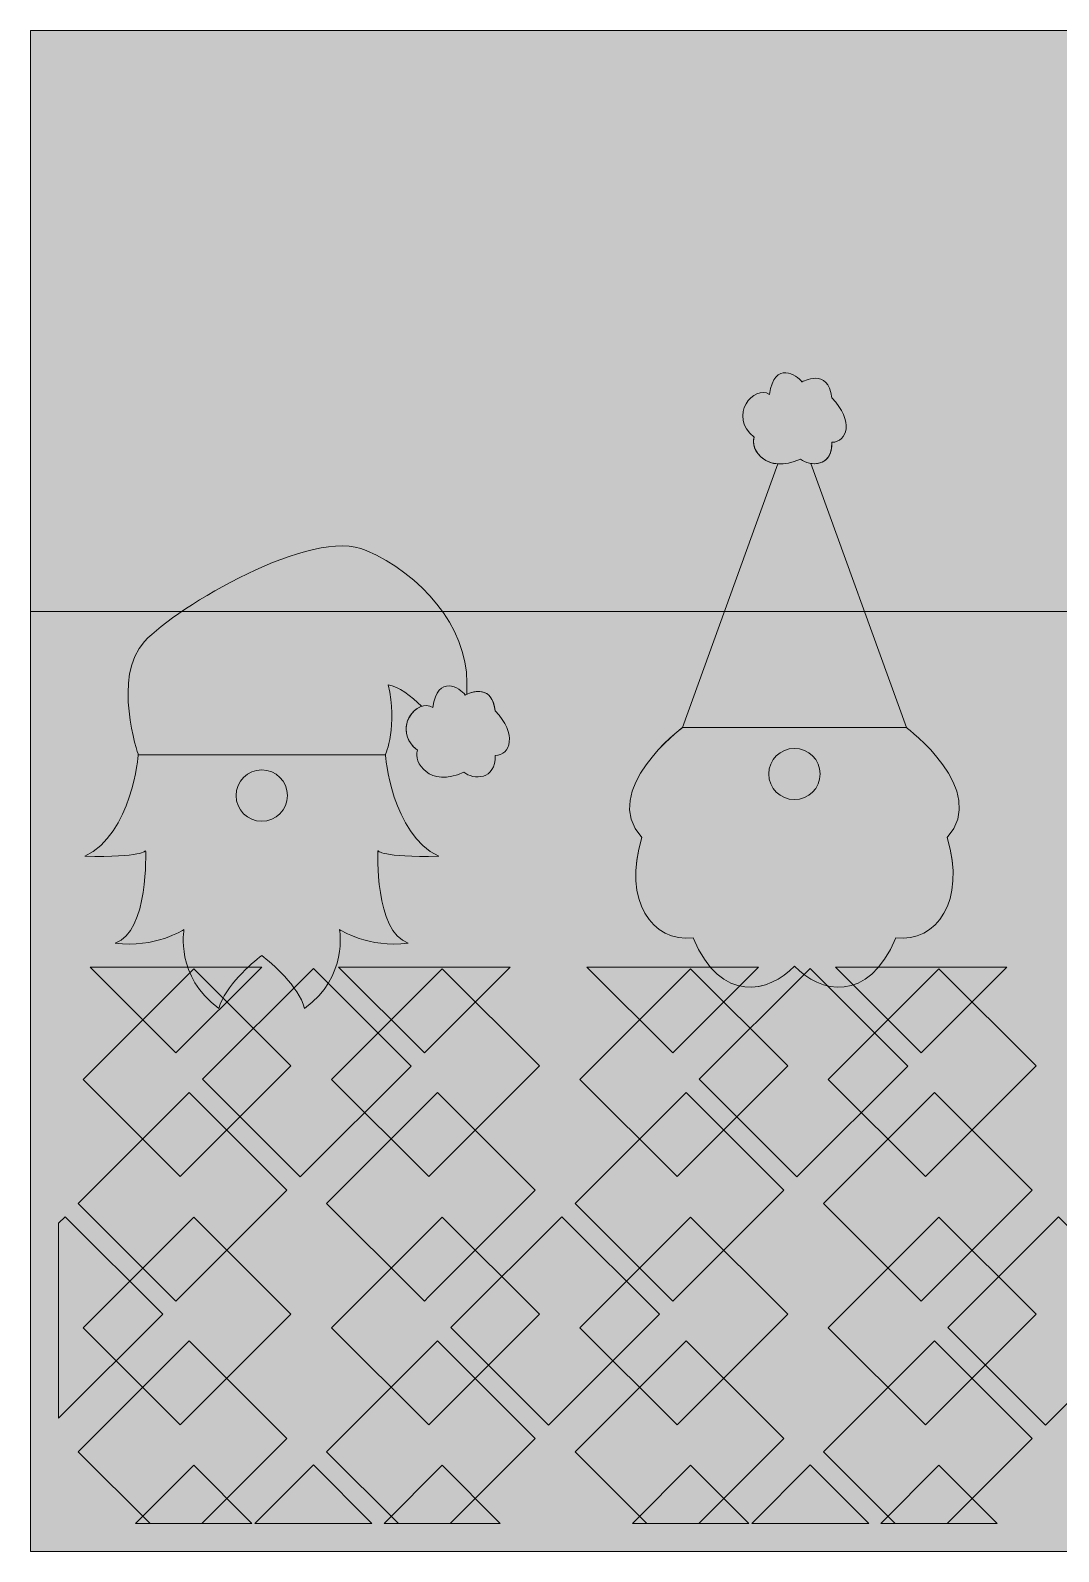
# Model space of a CAD drawing. Header units: inches. Extents: x 0 to 864, y 0 to 432.
# Drawn here: x 0 to 291.8, y 0 to 432 of the extents above; entities that cross this region are included whole.
import ezdxf

# ---------------------------------------------------------------- set-up
doc = ezdxf.new("R2010")
doc.units = ezdxf.units.IN
doc.header["$MEASUREMENT"] = 0
doc.layers.add('_U+0421_U+043B_U+043E_U+0439 1', color=7, linetype='Continuous')

# ---------------------------------------------------------------- blocks, each defined once
blk = doc.blocks.new('block 2')
at = {"layer": '_U+0421_U+043B_U+043E_U+0439 1', "true_color": 0xc10000}
h = blk.add_hatch(color=12, dxfattribs=at)
h.dxf.hatch_style = 2
edge = h.paths.add_edge_path()
edge.add_spline(control_points=[(131.9, 238.73), (131.07, 246.21), (125.44, 244.21), (123.83, 243.47), (123.87, 244.47), (123.89, 245.53), (123.89, 246.68), (123.89, 263.01), (110.73, 277.54), (95.31, 284.34), (79.88, 291.15), (41.76, 268.46), (32.38, 258.48), (23, 248.5), (30.61, 226.26), (30.61, 226.26), (30.61, 226.26), (30.61, 226.26), (30.61, 226.26), (30.61, 226.26), (28.86, 203.85), (15.43, 197.45), (31.74, 197.13), (32.7, 199.05), (32.7, 199.05), (32.7, 199.05), (33.66, 176.02), (24.07, 172.82), (35.26, 171.22), (43.58, 176.66), (43.58, 176.66), (43.58, 176.66), (41.02, 163.23), (53.49, 154.27), (55.28, 160.65), (62.71, 167.01), (65.65, 169.33), (68.59, 167.01), (76.02, 160.65), (77.8, 154.27), (90.28, 163.23), (87.72, 176.66), (87.72, 176.66), (87.72, 176.66), (96.04, 171.22), (107.23, 172.82), (97.63, 176.02), (98.59, 199.05), (98.59, 199.05), (98.59, 199.05), (99.55, 197.13), (115.87, 197.45), (102.43, 203.85), (100.75, 226.26), (100.75, 226.26), (100.75, 226.26), (104.33, 234.68), (101.52, 246.17), (104.57, 245.64), (107.98, 243.05), (111.02, 240.05), (107.22, 238.79), (103.94, 232.29), (109.81, 227.56), (108.59, 224.16), (113.21, 216.87), (123, 221.34), (125.65, 219.13), (132.15, 219.06), (131.91, 226.1), (136.27, 226.1), (138.22, 232.17), (131.9, 238.73)], knot_values=[0, 0, 0, 0, 1, 1, 1, 2, 2, 2, 3, 3, 3, 4, 4, 4, 5, 5, 5, 6, 6, 6, 7, 7, 7, 8, 8, 8, 9, 9, 9, 10, 10, 10, 11, 11, 11, 12, 12, 12, 13, 13, 13, 14, 14, 14, 15, 15, 15, 16, 16, 16, 17, 17, 17, 18, 18, 18, 19, 19, 19, 20, 20, 20, 21, 21, 21, 22, 22, 22, 23, 23, 23, 24, 24, 24, 24], degree=3, periodic=1)
at = {"layer": '_U+0421_U+043B_U+043E_U+0439 1', "true_color": 0xbbfcff}
h = blk.add_hatch(color=131, dxfattribs=at)
h.dxf.hatch_style = 2
edge = h.paths.add_edge_path()
edge.add_spline(control_points=[(123.4, 243.26), (123.4, 243.26), (130.93, 247.47), (131.9, 238.73), (138.22, 232.17), (136.27, 226.1), (131.9, 226.1), (132.15, 219.06), (125.65, 219.13), (123, 221.34), (113.21, 216.87), (108.59, 224.16), (109.81, 227.56), (102.28, 233.63), (109.81, 242.61), (114.18, 239.7), (115.63, 249.41), (122, 245.21), (123.4, 243.26)], knot_values=[0, 0, 0, 0, 1, 1, 1, 2, 2, 2, 3, 3, 3, 4, 4, 4, 5, 5, 5, 6, 6, 6, 6], degree=3, periodic=1)
h = blk.add_hatch(color=131, dxfattribs=at)
h.dxf.hatch_style = 2
edge = h.paths.add_edge_path()
edge.add_spline(control_points=[(115.86, 197.45), (102.43, 203.85), (100.75, 226.26), (100.75, 226.26), (100.75, 226.26), (30.61, 226.26), (30.61, 226.26), (30.61, 226.26), (28.86, 203.85), (15.43, 197.45), (31.74, 197.13), (32.7, 199.05), (32.7, 199.05), (32.7, 199.05), (33.66, 176.02), (24.07, 172.82), (35.26, 171.22), (43.58, 176.66), (43.58, 176.66), (43.58, 176.66), (41.02, 163.23), (53.49, 154.27), (55.28, 160.65), (62.71, 167.01), (65.65, 169.33), (68.59, 167.01), (76.02, 160.65), (77.8, 154.27), (90.28, 163.23), (87.72, 176.66), (87.72, 176.66), (87.72, 176.66), (96.04, 171.22), (107.23, 172.82), (97.64, 176.02), (98.6, 199.05), (98.6, 199.05), (98.6, 199.05), (99.55, 197.13), (115.86, 197.45)], knot_values=[0, 0, 0, 0, 1, 1, 1, 2, 2, 2, 3, 3, 3, 4, 4, 4, 5, 5, 5, 6, 6, 6, 7, 7, 7, 8, 8, 8, 9, 9, 9, 10, 10, 10, 11, 11, 11, 12, 12, 12, 13, 13, 13, 13], degree=3, periodic=1)
at = {"layer": '_U+0421_U+043B_U+043E_U+0439 1', "true_color": 0xffb98a}
h = blk.add_hatch(color=31, dxfattribs=at)
h.dxf.hatch_style = 2
edge = h.paths.add_edge_path()
edge.add_spline(control_points=[(65.65, 221.99), (69.67, 221.99), (72.93, 218.73), (72.93, 214.7), (72.93, 210.68), (69.67, 207.42), (65.65, 207.42), (61.62, 207.42), (58.36, 210.68), (58.36, 214.7), (58.36, 218.73), (61.62, 221.99), (65.65, 221.99)], knot_values=[0, 0, 0, 0, 1, 1, 1, 2, 2, 2, 3, 3, 3, 4, 4, 4, 4], degree=3, periodic=1)
at = {"layer": '_U+0421_U+043B_U+043E_U+0439 1', "lineweight": 0}
for points, knots in [([(131.9, 238.73), (131.07, 246.21), (125.44, 244.21), (123.83, 243.47), (123.87, 244.47), (123.89, 245.53), (123.89, 246.68), (123.89, 263.01), (110.73, 277.54), (95.31, 284.34), (79.88, 291.15), (41.76, 268.46), (32.38, 258.48), (23, 248.5), (30.61, 226.26), (30.61, 226.26), (30.61, 226.26), (30.61, 226.26), (30.61, 226.26), (30.61, 226.26), (28.86, 203.85), (15.43, 197.45), (31.74, 197.13), (32.7, 199.05), (32.7, 199.05), (32.7, 199.05), (33.66, 176.02), (24.07, 172.82), (35.26, 171.22), (43.58, 176.66), (43.58, 176.66), (43.58, 176.66), (41.02, 163.23), (53.49, 154.27), (55.28, 160.65), (62.71, 167.01), (65.65, 169.33), (68.59, 167.01), (76.02, 160.65), (77.8, 154.27), (90.28, 163.23), (87.72, 176.66), (87.72, 176.66), (87.72, 176.66), (96.04, 171.22), (107.23, 172.82), (97.63, 176.02), (98.59, 199.05), (98.59, 199.05), (98.59, 199.05), (99.55, 197.13), (115.87, 197.45), (102.43, 203.85), (100.75, 226.26), (100.75, 226.26), (100.75, 226.26), (104.33, 234.68), (101.52, 246.17), (104.57, 245.64), (107.98, 243.05), (111.02, 240.05), (107.22, 238.79), (103.94, 232.29), (109.81, 227.56), (108.59, 224.16), (113.21, 216.87), (123, 221.34), (125.65, 219.13), (132.15, 219.06), (131.91, 226.1), (136.27, 226.1), (138.22, 232.17), (131.9, 238.73)], [0, 0, 0, 0, 1, 1, 1, 2, 2, 2, 3, 3, 3, 4, 4, 4, 5, 5, 5, 6, 6, 6, 7, 7, 7, 8, 8, 8, 9, 9, 9, 10, 10, 10, 11, 11, 11, 12, 12, 12, 13, 13, 13, 14, 14, 14, 15, 15, 15, 16, 16, 16, 17, 17, 17, 18, 18, 18, 19, 19, 19, 20, 20, 20, 21, 21, 21, 22, 22, 22, 23, 23, 23, 24, 24, 24, 24]), ([(123.4, 243.26), (123.4, 243.26), (130.93, 247.47), (131.9, 238.73), (138.22, 232.17), (136.27, 226.1), (131.9, 226.1), (132.15, 219.06), (125.65, 219.13), (123, 221.34), (113.21, 216.87), (108.59, 224.16), (109.81, 227.56), (102.28, 233.63), (109.81, 242.61), (114.18, 239.7), (115.63, 249.41), (122, 245.21), (123.4, 243.26)], [0, 0, 0, 0, 1, 1, 1, 2, 2, 2, 3, 3, 3, 4, 4, 4, 5, 5, 5, 6, 6, 6, 6]), ([(115.86, 197.45), (102.43, 203.85), (100.75, 226.26), (100.75, 226.26), (100.75, 226.26), (30.61, 226.26), (30.61, 226.26), (30.61, 226.26), (28.86, 203.85), (15.43, 197.45), (31.74, 197.13), (32.7, 199.05), (32.7, 199.05), (32.7, 199.05), (33.66, 176.02), (24.07, 172.82), (35.26, 171.22), (43.58, 176.66), (43.58, 176.66), (43.58, 176.66), (41.02, 163.23), (53.49, 154.27), (55.28, 160.65), (62.71, 167.01), (65.65, 169.33), (68.59, 167.01), (76.02, 160.65), (77.8, 154.27), (90.28, 163.23), (87.72, 176.66), (87.72, 176.66), (87.72, 176.66), (96.04, 171.22), (107.23, 172.82), (97.64, 176.02), (98.6, 199.05), (98.6, 199.05), (98.6, 199.05), (99.55, 197.13), (115.86, 197.45)], [0, 0, 0, 0, 1, 1, 1, 2, 2, 2, 3, 3, 3, 4, 4, 4, 5, 5, 5, 6, 6, 6, 7, 7, 7, 8, 8, 8, 9, 9, 9, 10, 10, 10, 11, 11, 11, 12, 12, 12, 13, 13, 13, 13]), ([(65.65, 221.99), (69.67, 221.99), (72.93, 218.73), (72.93, 214.7), (72.93, 210.68), (69.67, 207.42), (65.65, 207.42), (61.62, 207.42), (58.36, 210.68), (58.36, 214.7), (58.36, 218.73), (61.62, 221.99), (65.65, 221.99)], [0, 0, 0, 0, 1, 1, 1, 2, 2, 2, 3, 3, 3, 4, 4, 4, 4])]:
    blk.add_open_spline(points, degree=3, knots=knots, dxfattribs=at)
blk = doc.blocks.new('block 3')
at = {"layer": '_U+0421_U+043B_U+043E_U+0439 1', "true_color": 0xc10000}
h = blk.add_hatch(color=12, dxfattribs=at)
h.dxf.hatch_style = 2
edge = h.paths.add_edge_path()
edge.add_spline(control_points=[(248.64, 234), (248.64, 234), (221.46, 309.03), (221.46, 309.03), (224.32, 308.59), (227.64, 309.96), (227.46, 315.03), (231.83, 315.03), (233.78, 321.1), (227.46, 327.65), (226.49, 336.4), (218.96, 332.19), (218.96, 332.19), (217.56, 334.13), (211.19, 338.34), (209.73, 328.63), (205.36, 331.54), (197.84, 322.56), (205.36, 316.48), (204.46, 313.94), (206.81, 309.23), (212.15, 308.88), (212.15, 308.88), (185.03, 234.01), (185.03, 234.01), (185.03, 234.01), (161.35, 216.17), (173.49, 202.82), (168.03, 184.6), (176.53, 173.06), (188.06, 174.28), (195.94, 155.38), (209.72, 158.72), (216.83, 166.26), (223.95, 158.72), (237.73, 155.38), (245.6, 174.28), (257.14, 173.06), (265.64, 184.6), (260.17, 202.82), (272.32, 216.17), (248.64, 234), (248.64, 234)], knot_values=[0, 0, 0, 0, 1, 1, 1, 2, 2, 2, 3, 3, 3, 4, 4, 4, 5, 5, 5, 6, 6, 6, 7, 7, 7, 8, 8, 8, 9, 9, 9, 10, 10, 10, 11, 11, 11, 12, 12, 12, 13, 13, 13, 14, 14, 14, 14], degree=3, periodic=1)
at = {"layer": '_U+0421_U+043B_U+043E_U+0439 1', "true_color": 0xbbfcff}
h = blk.add_hatch(color=131, dxfattribs=at)
h.dxf.hatch_style = 2
edge = h.paths.add_edge_path()
edge.add_spline(control_points=[(218.96, 332.19), (218.96, 332.19), (226.49, 336.4), (227.46, 327.65), (233.78, 321.1), (231.83, 315.03), (227.46, 315.03), (227.7, 307.98), (221.21, 308.06), (218.56, 310.26), (208.76, 305.8), (204.15, 313.08), (205.36, 316.48), (197.84, 322.55), (205.36, 331.54), (209.73, 328.62), (211.19, 338.34), (217.56, 334.13), (218.96, 332.19)], knot_values=[0, 0, 0, 0, 1, 1, 1, 2, 2, 2, 3, 3, 3, 4, 4, 4, 5, 5, 5, 6, 6, 6, 6], degree=3, periodic=1)
h = blk.add_hatch(color=131, dxfattribs=at)
h.dxf.hatch_style = 2
edge = h.paths.add_edge_path()
edge.add_spline(control_points=[(248.64, 234), (248.64, 234), (272.32, 216.17), (260.17, 202.81), (265.64, 184.6), (257.14, 173.06), (245.6, 174.28), (237.73, 155.38), (223.95, 158.72), (216.83, 166.25), (209.71, 158.72), (195.94, 155.38), (188.06, 174.28), (176.52, 173.06), (168.02, 184.6), (173.49, 202.81), (161.35, 216.17), (185.02, 234), (185.02, 234), (185.02, 234), (248.64, 234), (248.64, 234), (248.64, 234), (248.64, 234), (248.64, 234)], knot_values=[0, 0, 0, 0, 1, 1, 1, 2, 2, 2, 3, 3, 3, 4, 4, 4, 5, 5, 5, 6, 6, 6, 7, 7, 7, 8, 8, 8, 8], degree=3, periodic=1)
at = {"layer": '_U+0421_U+043B_U+043E_U+0439 1', "true_color": 0xffb98a}
h = blk.add_hatch(color=31, dxfattribs=at)
h.dxf.hatch_style = 2
edge = h.paths.add_edge_path()
edge.add_spline(control_points=[(216.83, 228.11), (220.85, 228.11), (224.12, 224.85), (224.12, 220.83), (224.12, 216.8), (220.85, 213.54), (216.83, 213.54), (212.81, 213.54), (209.54, 216.8), (209.54, 220.83), (209.54, 224.85), (212.81, 228.11), (216.83, 228.11)], knot_values=[0, 0, 0, 0, 1, 1, 1, 2, 2, 2, 3, 3, 3, 4, 4, 4, 4], degree=3, periodic=1)
at = {"layer": '_U+0421_U+043B_U+043E_U+0439 1', "lineweight": 0}
for points, knots in [([(248.64, 234), (248.64, 234), (221.46, 309.03), (221.46, 309.03), (224.32, 308.59), (227.64, 309.96), (227.46, 315.03), (231.83, 315.03), (233.78, 321.1), (227.46, 327.65), (226.49, 336.4), (218.96, 332.19), (218.96, 332.19), (217.56, 334.13), (211.19, 338.34), (209.73, 328.63), (205.36, 331.54), (197.84, 322.56), (205.36, 316.48), (204.46, 313.94), (206.81, 309.23), (212.15, 308.88), (212.15, 308.88), (185.03, 234.01), (185.03, 234.01), (185.03, 234.01), (161.35, 216.17), (173.49, 202.82), (168.03, 184.6), (176.53, 173.06), (188.06, 174.28), (195.94, 155.38), (209.72, 158.72), (216.83, 166.26), (223.95, 158.72), (237.73, 155.38), (245.6, 174.28), (257.14, 173.06), (265.64, 184.6), (260.17, 202.82), (272.32, 216.17), (248.64, 234), (248.64, 234)], [0, 0, 0, 0, 1, 1, 1, 2, 2, 2, 3, 3, 3, 4, 4, 4, 5, 5, 5, 6, 6, 6, 7, 7, 7, 8, 8, 8, 9, 9, 9, 10, 10, 10, 11, 11, 11, 12, 12, 12, 13, 13, 13, 14, 14, 14, 14]), ([(218.96, 332.19), (218.96, 332.19), (226.49, 336.4), (227.46, 327.65), (233.78, 321.1), (231.83, 315.03), (227.46, 315.03), (227.7, 307.98), (221.21, 308.06), (218.56, 310.26), (208.76, 305.8), (204.15, 313.08), (205.36, 316.48), (197.84, 322.55), (205.36, 331.54), (209.73, 328.62), (211.19, 338.34), (217.56, 334.13), (218.96, 332.19)], [0, 0, 0, 0, 1, 1, 1, 2, 2, 2, 3, 3, 3, 4, 4, 4, 5, 5, 5, 6, 6, 6, 6]), ([(248.64, 234), (248.64, 234), (272.32, 216.17), (260.17, 202.81), (265.64, 184.6), (257.14, 173.06), (245.6, 174.28), (237.73, 155.38), (223.95, 158.72), (216.83, 166.25), (209.71, 158.72), (195.94, 155.38), (188.06, 174.28), (176.52, 173.06), (168.02, 184.6), (173.49, 202.81), (161.35, 216.17), (185.02, 234), (185.02, 234), (185.02, 234), (248.64, 234), (248.64, 234), (248.64, 234), (248.64, 234), (248.64, 234)], [0, 0, 0, 0, 1, 1, 1, 2, 2, 2, 3, 3, 3, 4, 4, 4, 5, 5, 5, 6, 6, 6, 7, 7, 7, 8, 8, 8, 8]), ([(216.83, 228.11), (220.85, 228.11), (224.12, 224.85), (224.12, 220.83), (224.12, 216.8), (220.85, 213.54), (216.83, 213.54), (212.81, 213.54), (209.54, 216.8), (209.54, 220.83), (209.54, 224.85), (212.81, 228.11), (216.83, 228.11)], [0, 0, 0, 0, 1, 1, 1, 2, 2, 2, 3, 3, 3, 4, 4, 4, 4])]:
    blk.add_open_spline(points, degree=3, knots=knots, dxfattribs=at)

msp = doc.modelspace()

# ---------------------------------------------------------------- hatches: boundary and pattern name
at = {"layer": '_U+0421_U+043B_U+043E_U+0439 1', "true_color": 0xe8c792}
h = msp.add_hatch(color=31, dxfattribs=at)
h.dxf.hatch_style = 2
h.paths.add_polyline_path([(0.01, 432), (864, 432), (864, 0), (0.01, 0)])
at = {"layer": '_U+0421_U+043B_U+043E_U+0439 1', "true_color": 0xc10000}
h = msp.add_hatch(color=12, dxfattribs=at)
h.dxf.hatch_style = 2
h.paths.add_polyline_path([(1.74, 267), (0, 267), (0, 0), (1.74, 0), (21.85, 0), (70.85, 0), (92.35, 0), (141.35, 0), (162.85, 0), (211.85, 0), (233.35, 0), (282.35, 0), (303.85, 0), (352.85, 0), (374.35, 0), (423.35, 0), (444.85, 0), (493.85, 0), (493.91, 0), (515.07, 0), (515.35, 0), (564.07, 0), (564.35, 0), (585.57, 0), (585.85, 0), (634.57, 0), (634.85, 0), (652.18, 0), (656.07, 0), (705.07, 0), (726.57, 0), (775.57, 0), (797.07, 0), (846.07, 0), (864, 0), (864, 267)])
h.paths.add_polyline_path([(46.35, 95), (73.93, 67.42), (42.52, 36), (14.94, 63.58)])
h.paths.add_polyline_path([(14.94, 134.08), (46.35, 165.5), (73.93, 137.92), (42.52, 106.5)])
h.paths.add_polyline_path([(116.85, 95), (144.43, 67.42), (113.02, 36), (85.44, 63.58)])
h.paths.add_polyline_path([(85.44, 134.08), (116.85, 165.5), (144.43, 137.92), (113.02, 106.5)])
h.paths.add_polyline_path([(187.35, 95), (214.93, 67.42), (183.52, 36), (155.94, 63.58)])
h.paths.add_polyline_path([(155.94, 134.08), (187.35, 165.5), (214.93, 137.92), (183.52, 106.5)])
h.paths.add_polyline_path([(257.85, 95), (285.43, 67.42), (254.02, 36), (226.44, 63.58)])
h.paths.add_polyline_path([(226.44, 134.08), (257.85, 165.5), (285.43, 137.92), (254.02, 106.5)])
h.paths.add_polyline_path([(328.35, 95), (355.93, 67.42), (324.52, 36), (296.94, 63.58)])
h.paths.add_polyline_path([(296.94, 134.08), (328.35, 165.5), (355.93, 137.92), (324.52, 106.5)])
h.paths.add_polyline_path([(398.85, 95), (426.43, 67.42), (395.02, 36), (367.44, 63.58)])
h.paths.add_polyline_path([(367.44, 134.08), (398.85, 165.5), (426.43, 137.92), (395.02, 106.5)])
edge = h.paths.add_edge_path()
edge.add_spline(control_points=[(469.35, 95), (469.35, 95), (493.91, 70.44), (493.91, 70.44), (493.91, 68.47), (493.91, 66.47), (493.91, 64.39), (493.91, 64.39), (465.52, 36), (465.52, 36), (465.52, 36), (437.94, 63.58), (437.94, 63.58), (437.94, 63.58), (469.35, 95), (469.35, 95)], knot_values=[0, 0, 0, 0, 1, 1, 1, 2, 2, 2, 3, 3, 3, 4, 4, 4, 5, 5, 5, 5], degree=3, periodic=1)
h.paths.add_polyline_path([(437.94, 134.08), (469.35, 165.5), (497.04, 138.02), (465.52, 106.5)])
h.paths.add_polyline_path([(539.71, 94.86), (567.15, 67.42), (535.88, 36.14), (508.44, 63.58)])
h.paths.add_polyline_path([(508.44, 134.08), (539.71, 165.36), (567.15, 137.92), (535.88, 106.64)])
h.paths.add_polyline_path([(610.21, 94.86), (637.65, 67.42), (606.38, 36.14), (578.94, 63.58)])
h.paths.add_polyline_path([(578.94, 134.08), (610.21, 165.36), (637.65, 137.92), (606.38, 106.64)])
edge = h.paths.add_edge_path()
edge.add_spline(control_points=[(652.18, 66.61), (652.18, 66.61), (680.58, 95), (680.58, 95), (680.58, 95), (708.16, 67.42), (708.16, 67.42), (708.16, 67.42), (676.74, 36), (676.74, 36), (676.74, 36), (652.18, 60.56), (652.18, 60.56), (652.18, 62.62), (652.18, 64.64), (652.18, 66.61)], knot_values=[0, 0, 0, 0, 1, 1, 1, 2, 2, 2, 3, 3, 3, 4, 4, 4, 5, 5, 5, 5], degree=3, periodic=1)
edge = h.paths.add_edge_path()
edge.add_spline(control_points=[(652.18, 131.06), (652.18, 133.26), (652.18, 135.27), (652.18, 137.11), (652.18, 137.11), (680.57, 165.5), (680.57, 165.5), (680.57, 165.5), (708.16, 137.92), (708.16, 137.92), (708.16, 137.92), (676.74, 106.5), (676.74, 106.5), (676.74, 106.5), (652.18, 131.06), (652.18, 131.06)], knot_values=[0, 0, 0, 0, 1, 1, 1, 2, 2, 2, 3, 3, 3, 4, 4, 4, 5, 5, 5, 5], degree=3, periodic=1)
h.paths.add_polyline_path([(751.08, 95), (778.66, 67.42), (747.24, 36), (719.66, 63.58)])
h.paths.add_polyline_path([(719.66, 134.08), (751.08, 165.5), (778.66, 137.92), (747.24, 106.5)])
h.paths.add_polyline_path([(817.74, 106.5), (790.16, 134.08), (821.58, 165.5), (849.16, 137.92)])
h.paths.add_polyline_path([(849.16, 67.42), (817.74, 36), (790.16, 63.58), (821.58, 95)])
h.paths.add_polyline_path([(29.85, 8), (46.35, 24.5), (62.85, 8)])
h.paths.add_polyline_path([(100.36, 8), (116.85, 24.5), (133.35, 8)])
h.paths.add_polyline_path([(170.85, 8), (187.35, 24.5), (203.85, 8)])
h.paths.add_polyline_path([(241.35, 8), (257.85, 24.5), (274.35, 8)])
h.paths.add_polyline_path([(311.86, 8), (328.35, 24.5), (344.85, 8)])
h.paths.add_polyline_path([(382.36, 8), (398.85, 24.5), (415.35, 8)])
h.paths.add_polyline_path([(452.86, 8), (469.35, 24.5), (485.85, 8)])
h.paths.add_polyline_path([(523.36, 8), (539.71, 24.36), (556.07, 8)])
h.paths.add_polyline_path([(593.86, 8), (610.22, 24.36), (626.57, 8)])
h.paths.add_polyline_path([(664.08, 8), (680.58, 24.5), (697.07, 8)])
h.paths.add_polyline_path([(734.58, 8), (751.08, 24.5), (767.57, 8)])
h.paths.add_polyline_path([(805.08, 8), (821.58, 24.5), (838.07, 8)])
at = {"layer": '_U+0421_U+043B_U+043E_U+0439 1', "true_color": 0xfff6e6}
h = msp.add_hatch(color=7, dxfattribs=at)
h.dxf.hatch_style = 2
h.paths.add_polyline_path([(1.74, 267), (0, 267), (0, 0), (1.74, 0), (55.71, 0), (104.92, 0), (196.71, 0), (245.92, 0), (337.71, 0), (386.92, 0), (478.71, 0), (527.9, 0), (527.92, 0), (619.43, 0), (619.71, 0), (668.64, 0), (668.92, 0), (686.18, 0), (760.43, 0), (809.64, 0), (864, 0), (864, 267)])
h.paths.add_polyline_path([(13.57, 28.37), (45.06, 59.85), (72.78, 32.13), (48.65, 8), (33.94, 8)])
h.paths.add_polyline_path([(820.28, 130.35), (848.01, 102.63), (817.78, 72.4), (816.52, 71.14), (814.47, 73.2), (788.8, 98.87)])
h.paths.add_polyline_path([(816.52, 141.64), (792.16, 166), (840.88, 166)])
h.paths.add_polyline_path([(770.38, 166), (746.02, 141.64), (721.66, 166)])
h.paths.add_polyline_path([(683.33, 63.62), (686.18, 66.47), (686.18, 66.75), (714.53, 95.1), (742.26, 67.38), (710.77, 35.89), (686.18, 60.49), (686.18, 60.77)])
h.paths.add_polyline_path([(679.42, 130.21), (707.01, 102.63), (675.66, 71.28), (648.08, 98.87)])
h.paths.add_polyline_path([(675.66, 141.79), (651.44, 166), (699.87, 166)])
h.paths.add_polyline_path([(629.37, 166), (605.16, 141.79), (580.94, 166)])
h.paths.add_polyline_path([(538.42, 130.21), (566.01, 102.63), (534.66, 71.28), (507.08, 98.87)])
h.paths.add_polyline_path([(534.66, 141.79), (510.44, 166), (558.87, 166)])
h.paths.add_polyline_path([(573.67, 94.96), (601.26, 67.38), (569.91, 36.03), (542.33, 63.62)])
h.paths.add_polyline_path([(488.65, 166), (464.3, 141.64), (439.94, 166)])
h.paths.add_polyline_path([(397.56, 130.35), (425.28, 102.63), (396.64, 73.99), (393.8, 71.14), (389.56, 75.38), (366.08, 98.87)])
h.paths.add_polyline_path([(393.8, 141.64), (369.44, 166), (418.15, 166)])
h.paths.add_polyline_path([(404.17, 66.46), (432.81, 95.1), (460.53, 67.38), (429.05, 35.89), (405.56, 59.38), (401.32, 63.62)])
h.paths.add_polyline_path([(347.65, 166), (323.3, 141.64), (298.94, 166)])
h.paths.add_polyline_path([(256.56, 130.35), (284.29, 102.63), (252.8, 71.14), (225.08, 98.87)])
h.paths.add_polyline_path([(252.8, 141.64), (228.44, 166), (277.15, 166)])
h.paths.add_polyline_path([(291.81, 95.1), (319.54, 67.38), (288.05, 35.89), (260.33, 63.62)])
h.paths.add_polyline_path([(206.65, 166), (182.3, 141.64), (157.94, 166)])
h.paths.add_polyline_path([(115.56, 130.35), (143.28, 102.63), (113.06, 72.4), (111.8, 71.14), (109.74, 73.2), (84.07, 98.87)])
h.paths.add_polyline_path([(111.8, 141.64), (87.44, 166), (136.15, 166)])
h.paths.add_polyline_path([(120.58, 64.88), (150.81, 95.1), (178.54, 67.38), (147.05, 35.89), (121.38, 61.56), (119.33, 63.62)])
h.paths.add_polyline_path([(65.65, 166), (41.3, 141.64), (16.94, 166)])
h.paths.add_polyline_path([(8, 37.85), (8, 93.29), (9.81, 95.1), (37.53, 67.38)])
h.paths.add_polyline_path([(41.3, 71.14), (13.57, 98.87), (45.06, 130.35), (72.78, 102.63)])
h.paths.add_polyline_path([(48.82, 134.12), (80.31, 165.61), (108.03, 137.88), (76.55, 106.4)])
h.paths.add_polyline_path([(114.3, 58.59), (115.56, 59.85), (117.62, 57.8), (143.28, 32.13), (119.15, 8), (104.44, 8), (84.07, 28.37)])
h.paths.add_polyline_path([(154.57, 28.37), (186.06, 59.85), (213.79, 32.13), (189.65, 8), (174.94, 8)])
h.paths.add_polyline_path([(182.3, 71.14), (154.57, 98.87), (186.06, 130.35), (213.78, 102.63)])
h.paths.add_polyline_path([(189.82, 134.12), (221.31, 165.61), (249.04, 137.88), (217.55, 106.4)])
h.paths.add_polyline_path([(256.56, 59.85), (284.29, 32.13), (260.15, 8), (245.44, 8), (225.07, 28.37)])
h.paths.add_polyline_path([(295.58, 28.37), (327.06, 59.85), (354.79, 32.13), (330.65, 8), (315.94, 8)])
h.paths.add_polyline_path([(323.3, 71.14), (295.58, 98.87), (327.06, 130.35), (354.79, 102.63)])
h.paths.add_polyline_path([(330.83, 134.12), (362.31, 165.61), (390.04, 137.88), (358.55, 106.4)])
h.paths.add_polyline_path([(394.72, 57.01), (397.56, 59.85), (401.8, 55.61), (425.28, 32.13), (401.15, 8), (386.44, 8), (366.08, 28.37)])
h.paths.add_polyline_path([(449.89, 15.05), (436.58, 28.37), (468.06, 59.85), (495.79, 32.13), (471.65, 8), (456.94, 8)])
h.paths.add_polyline_path([(464.3, 71.14), (436.58, 98.87), (451.78, 114.07), (468.06, 130.35), (495.78, 102.63)])
h.paths.add_polyline_path([(471.83, 134.12), (502.11, 164.4), (503.31, 165.6), (527.9, 141.01), (527.9, 140.73), (530.76, 137.88), (527.9, 135.03), (527.9, 134.75), (499.55, 106.39)])
h.paths.add_polyline_path([(538.42, 59.71), (566.01, 32.13), (541.87, 8), (527.44, 8), (507.07, 28.37)])
h.paths.add_polyline_path([(577.58, 28.37), (608.92, 59.71), (636.51, 32.13), (612.38, 8), (597.94, 8)])
h.paths.add_polyline_path([(605.16, 71.28), (577.58, 98.87), (608.92, 130.21), (636.51, 102.63)])
h.paths.add_polyline_path([(612.83, 134.12), (644.17, 165.47), (671.76, 137.88), (640.41, 106.54)])
h.paths.add_polyline_path([(679.42, 59.71), (707.01, 32.13), (682.88, 8), (668.44, 8), (648.08, 28.37)])
h.paths.add_polyline_path([(718.3, 28.37), (749.78, 59.85), (777.51, 32.13), (753.38, 8), (738.66, 8)])
h.paths.add_polyline_path([(746.02, 71.14), (718.3, 98.87), (749.78, 130.35), (777.51, 102.63)])
h.paths.add_polyline_path([(753.55, 134.12), (785.03, 165.61), (812.76, 137.88), (781.27, 106.4)])
h.paths.add_polyline_path([(819.02, 58.59), (820.28, 59.85), (822.34, 57.8), (848.01, 32.13), (823.88, 8), (809.16, 8), (788.8, 28.37)])
h.paths.add_polyline_path([(826.1, 61.56), (824.05, 63.62), (825.31, 64.88), (855.53, 95.1), (856, 94.64), (856, 40.12), (851.77, 35.89)])
h.paths.add_polyline_path([(63.71, 8), (80.31, 24.6), (96.92, 8)])
h.paths.add_polyline_path([(204.71, 8), (221.31, 24.6), (237.92, 8)])
h.paths.add_polyline_path([(345.71, 8), (362.31, 24.6), (378.92, 8)])
h.paths.add_polyline_path([(503.31, 24.6), (519.92, 8), (486.71, 8)])
h.paths.add_polyline_path([(627.71, 8), (644.17, 24.46), (660.64, 8)])
h.paths.add_polyline_path([(768.43, 8), (785.03, 24.6), (801.64, 8)])

# ---------------------------------------------------------------- linework, layer by layer
at = {"layer": '_U+0421_U+043B_U+043E_U+0439 1', "lineweight": 0}
for points in [[(0.01, 432), (864, 432), (864, 0), (0.01, 0), (0.01, 432)], [(1.74, 267), (0, 267), (0, 0), (1.74, 0), (21.85, 0), (70.85, 0), (92.35, 0), (141.35, 0), (162.85, 0), (211.85, 0), (233.35, 0), (282.35, 0), (303.85, 0)], [(1.74, 267), (0, 267), (0, 0), (1.74, 0), (55.71, 0), (104.92, 0), (196.71, 0), (245.92, 0), (337.71, 0), (386.92, 0), (478.71, 0), (527.9, 0), (527.92, 0), (619.43, 0), (619.71, 0), (668.64, 0), (668.92, 0), (686.18, 0), (760.43, 0), (809.64, 0), (864, 0), (864, 267), (1.74, 267)], [(864, 267), (1.74, 267)], [(14.94, 134.08), (46.35, 165.5), (73.93, 137.92), (42.52, 106.5), (14.94, 134.08)], [(65.65, 166), (41.3, 141.64), (16.94, 166), (65.65, 166)], [(48.82, 134.12), (80.31, 165.61), (108.03, 137.88), (76.55, 106.4), (48.82, 134.12)], [(85.44, 134.08), (116.85, 165.5), (144.43, 137.92), (113.02, 106.5), (85.44, 134.08)], [(111.8, 141.64), (87.44, 166), (136.15, 166), (111.8, 141.64)], [(155.94, 134.08), (187.35, 165.5), (214.93, 137.92), (183.52, 106.5), (155.94, 134.08)], [(206.65, 166), (182.3, 141.64), (157.94, 166), (206.65, 166)], [(189.82, 134.12), (221.31, 165.61), (249.04, 137.88), (217.55, 106.4), (189.82, 134.12)], [(226.44, 134.08), (257.85, 165.5), (285.43, 137.92), (254.02, 106.5), (226.44, 134.08)], [(252.8, 141.64), (228.44, 166), (277.15, 166), (252.8, 141.64)], [(41.3, 71.14), (13.57, 98.87), (45.06, 130.35), (72.78, 102.63), (41.3, 71.14)], [(115.56, 130.35), (143.28, 102.63), (113.06, 72.4), (111.8, 71.14), (109.74, 73.2), (84.07, 98.87), (115.56, 130.35)], [(182.3, 71.14), (154.57, 98.87), (186.06, 130.35), (213.78, 102.63), (182.3, 71.14)], [(256.56, 130.35), (284.29, 102.63), (252.8, 71.14), (225.08, 98.87), (256.56, 130.35)], [(8, 37.85), (8, 93.29), (9.81, 95.1), (37.53, 67.38), (8, 37.85)], [(120.58, 64.88), (150.81, 95.1), (178.54, 67.38), (147.05, 35.89), (121.38, 61.56), (119.33, 63.62), (120.58, 64.88)], [(291.81, 95.1), (319.54, 67.38), (288.05, 35.89), (260.33, 63.62), (291.81, 95.1)], [(46.35, 95), (73.93, 67.42), (42.52, 36), (14.94, 63.58), (46.35, 95)], [(116.85, 95), (144.43, 67.42), (113.02, 36), (85.44, 63.58), (116.85, 95)], [(187.35, 95), (214.93, 67.42), (183.52, 36), (155.94, 63.58), (187.35, 95)], [(257.85, 95), (285.43, 67.42), (254.02, 36), (226.44, 63.58), (257.85, 95)], [(13.57, 28.37), (45.06, 59.85), (72.78, 32.13), (48.65, 8), (33.94, 8), (13.57, 28.37)], [(114.3, 58.59), (115.56, 59.85), (117.62, 57.8), (143.28, 32.13), (119.15, 8), (104.44, 8), (84.07, 28.37), (114.3, 58.59)], [(154.57, 28.37), (186.06, 59.85), (213.79, 32.13), (189.65, 8), (174.94, 8), (154.57, 28.37)], [(256.56, 59.85), (284.29, 32.13), (260.15, 8), (245.44, 8), (225.07, 28.37), (256.56, 59.85)], [(29.85, 8), (46.35, 24.5), (62.85, 8), (29.85, 8)], [(63.71, 8), (80.31, 24.6), (96.92, 8), (63.71, 8)], [(100.36, 8), (116.85, 24.5), (133.35, 8), (100.36, 8)], [(170.85, 8), (187.35, 24.5), (203.85, 8), (170.85, 8)], [(204.71, 8), (221.31, 24.6), (237.92, 8), (204.71, 8)], [(241.35, 8), (257.85, 24.5), (274.35, 8), (241.35, 8)]]:
    msp.add_lwpolyline(points, dxfattribs=at)

# ---------------------------------------------------------------- block references
at = {"layer": '_U+0421_U+043B_U+043E_U+0439 1'}
for name in ['block 3', 'block 2']:
    msp.add_blockref(name, (0, 0), dxfattribs=at)

doc.saveas('drawing.dxf')
